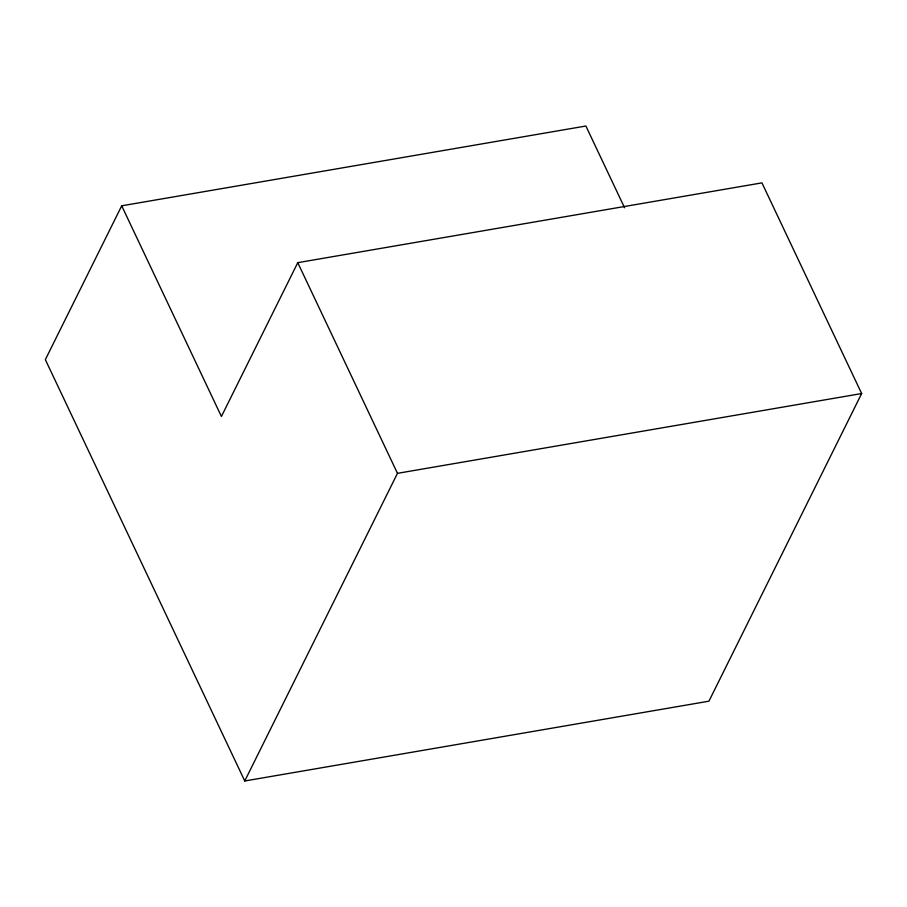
<?xml version="1.0" encoding="UTF-8"?>
<svg xmlns="http://www.w3.org/2000/svg" width="907" height="907" viewBox="0 0 907 907"><rect width="100%" height="100%" fill="white"/><g stroke="black" fill="none" stroke-linecap="round" stroke-linejoin="round"><path stroke-width="1.36" d="M121.708 205.81L45.35 359.637L244.754 780.984L708.934 701.19L861.65 393.547L761.948 182.874L297.768 262.667L221.41 416.483L121.708 205.81L585.888 126.016L624.56 207.737M244.754 780.984L397.47 473.341L297.768 262.667M397.47 473.341L861.65 393.547"/></g></svg>
